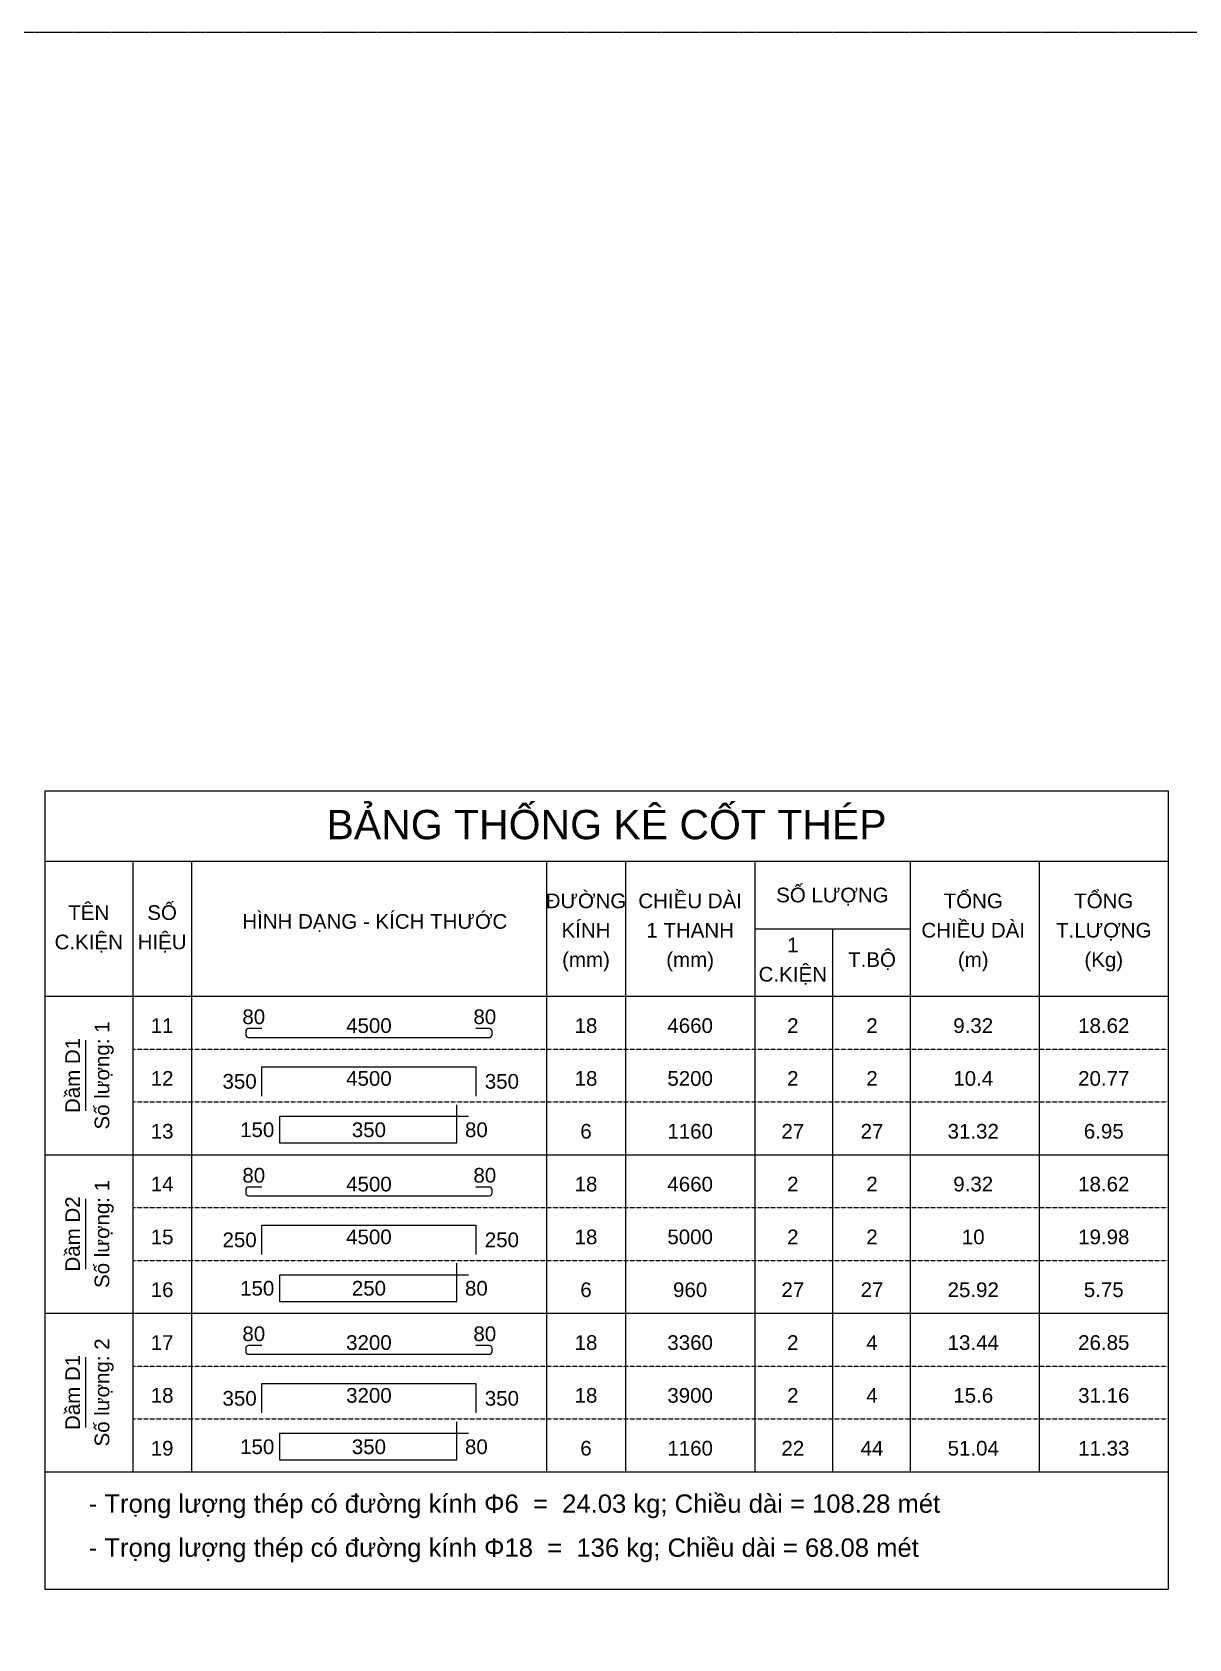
# Model space of a CAD drawing. Header units: inches. Extents: x 144294 to 230514, y 74821 to 112587.
# Drawn here: x 160364 to 178109, y 87950 to 112587 of the extents above; entities that cross this region are included whole.
import ezdxf
from ezdxf.enums import TextEntityAlignment as Align

# ---------------------------------------------------------------- set-up
doc = ezdxf.new("R2010")
doc.units = ezdxf.units.IN
doc.header["$LTSCALE"] = 3.5
doc.header["$MEASUREMENT"] = 0
doc.linetypes.add('CENTERX2', pattern=[4, 2.5, -0.5, 0.5, -0.5])
doc.linetypes.add('HIDDENX2', pattern=[0.75, 0.5, -0.25])
for name, color, linetype, lineweight in [('5.TRUC', 1, 'CENTERX2', 9), ('Bao', 2, 'Continuous', 0), ('NetMo', 9, 'HIDDENX2', 0), ('Steel', 4, 'Continuous', 0), ('TextThep', 7, 'Continuous', 0)]:
    doc.layers.add(name, color=color, linetype=linetype, lineweight=lineweight)
doc.layers.add('text', color=3, linetype='Continuous')
doc.styles.add('Hoa', font='microsslv.ttf')
doc.styles.add('Thuong', font='microsslv.ttf')

msp = doc.modelspace()

# ---------------------------------------------------------------- linework, layer by layer
at = {"layer": '5.TRUC'}
msp.add_lwpolyline([(144294.4, 112587.2), (230514.4, 112587.2), (230514.4, 74820.6), (144294.4, 74820.6)], close=True, dxfattribs=at)
at = {"layer": 'Bao'}
for p, q in [((160558, 100954), (177793, 100954)), ((160558, 100954), (160558, 88714)), ((177793, 100954), (177793, 88714)), ((160558, 99874), (177793, 99874)), ((161908, 99874), (161908, 90514)), ((162808, 99874), (162808, 90514)), ((168253, 99874), (168253, 90514)), ((169468, 99874), (169468, 90514)), ((171448, 99874), (171448, 90514)), ((173833, 99874), (173833, 90514)), ((175813, 99874), (175813, 90514)), ((171448, 98839), (173833, 98839)), ((172640.5, 98839), (172640.5, 90514)), ((160558, 97804), (177793, 97804)), ((160558, 88714), (177793, 88714))]:
    msp.add_line(p, q, dxfattribs=at)
at = {"layer": 'NetMo'}
for p, q in [((161908, 96994), (177793, 96994)), ((161908, 96184), (177793, 96184)), ((161908, 95374), (177793, 95374)), ((161908, 94564), (177793, 94564)), ((161908, 93754), (177793, 93754)), ((161908, 92944), (177793, 92944)), ((161908, 92134), (177793, 92134)), ((161908, 91324), (177793, 91324)), ((161908, 90514), (177793, 90514))]:
    msp.add_line(p, q, dxfattribs=at)
at = {"layer": 'Steel'}
for points in [[(163888, 97309), (163685.5, 97309, 0.4142136), (163640.5, 97264), (163640.5, 97219, 0.4142136), (163685.5, 97174), (167375.5, 97174, 0.4142136), (167420.5, 97219), (167420.5, 97264, 0.4142136), (167375.5, 97309), (167173, 97309)], [(163888, 94879), (163685.5, 94879, 0.4142136), (163640.5, 94834), (163640.5, 94789, 0.4142136), (163685.5, 94744), (167375.5, 94744, 0.4142136), (167420.5, 94789), (167420.5, 94834, 0.4142136), (167375.5, 94879), (167173, 94879)], [(163888, 92449), (163685.5, 92449, 0.4142136), (163640.5, 92404), (163640.5, 92359, 0.4142136), (163685.5, 92314), (167375.5, 92314, 0.4142136), (167420.5, 92359), (167420.5, 92404, 0.4142136), (167375.5, 92449), (167173, 92449)]]:
    msp.add_lwpolyline(points, format="xyb", dxfattribs=at)
for points in [[(163888, 96274), (163888, 96724), (167173, 96724), (167173, 96274)], [(167060.5, 95959), (164158, 95959), (164158, 95554), (166880.5, 95554), (166880.5, 96139)], [(163888, 93844), (163888, 94294), (167173, 94294), (167173, 93844)], [(167060.5, 93529), (164158, 93529), (164158, 93124), (166880.5, 93124), (166880.5, 93709)], [(163888, 91414), (163888, 91864), (167173, 91864), (167173, 91414)], [(167060.5, 91099), (164158, 91099), (164158, 90694), (166880.5, 90694), (166880.5, 91279)]]:
    msp.add_lwpolyline(points, dxfattribs=at)
at = {"layer": 'text'}
for p, q in [((161188, 96049), (161188, 97129)), ((160558, 95374), (177793, 95374)), ((161188, 93619), (161188, 94699)), ((160558, 92944), (177793, 92944)), ((161188, 91189), (161188, 92269)), ((160558, 90514), (177793, 90514)), ((160558, 90514), (177793, 90514)), ((160558, 88714), (177793, 88714))]:
    msp.add_line(p, q, dxfattribs=at)

# ---------------------------------------------------------------- texts
at = {"layer": 'text', "color": 4, "style": 'Hoa'}
msp.add_text('BẢNG THỐNG KÊ CỐT THÉP', height=450, dxfattribs=at).set_placement((169175.5, 100211.5), align=Align.CENTER)
at = {"layer": 'text'}
for s, style, p in [('SỐ LƯỢNG', 'Hoa', (172640.5, 99244)), ('ĐƯỜNG', 'Hoa', (168860.5, 99154)), ('CHIỀU DÀI', 'Hoa', (170458, 99154)), ('TỔNG', 'Hoa', (174800.5, 99154)), ('TỔNG', 'Hoa', (176803, 99154)), ('TÊN', 'Hoa', (161233, 98974)), ('SỐ', 'Hoa', (162358, 98974)), ('HÌNH DẠNG - KÍCH THƯỚC', 'Hoa', (165620.5, 98839)), ('C.KIỆN', 'Hoa', (161233, 98524)), ('HIỆU', 'Hoa', (162358, 98524)), ('KÍNH', 'Hoa', (168860.5, 98704)), ('1 THANH', 'Hoa', (170458, 98704)), ('CHIỀU DÀI', 'Hoa', (174800.5, 98704)), ('T.LƯỢNG', 'Hoa', (176803, 98704)), ('1', 'Hoa', (172033, 98479)), ('(mm)', 'Thuong', (168860.5, 98254)), ('(mm)', 'Thuong', (170458, 98254)), ('C.KIỆN', 'Hoa', (172033, 98029)), ('T.BỘ', 'Hoa', (173248, 98254)), ('(m)', 'Thuong', (174800.5, 98254)), ('(Kg)', 'Thuong', (176803, 98254))]:
    msp.add_text(s, height=225, dxfattribs=dict(at, style=style)).set_placement(p, align=Align.CENTER)
at = {"layer": 'text', "style": 'Hoa'}
for s, p in [('Số lượng: 1', (161548, 96589)), ('Dầm D1', (161098, 96589)), ('Số lượng: 1', (161548, 94159)), ('Dầm D2', (161098, 94159)), ('Số lượng: 2', (161548, 91729)), ('Dầm D1', (161098, 91729))]:
    msp.add_text(s, height=225, rotation=90.00021, dxfattribs=at).set_placement(p, align=Align.CENTER)
for s, p in [('- Trọng lượng thép có đường kính Φ6  =  24.03 kg; Chiều dài = 108.28 mét', (161233, 89884)), ('- Trọng lượng thép có đường kính Φ18  =  136 kg; Chiều dài = 68.08 mét', (161233, 89209))]:
    msp.add_text(s, height=281.25, dxfattribs=at).set_placement(p)
at = {"layer": 'TextThep', "style": 'Hoa'}
for s, p in [('80', (163764.2, 97309)), ('80', (167308, 97309)), ('11', (162358, 97174)), ('4500', (165530.5, 97174)), ('18', (168860.5, 97174)), ('12', (162358, 96364)), ('4500', (165530.5, 96364)), ('18', (168860.5, 96364)), ('13', (162358, 95554)), ('350', (165530.5, 95576.5)), ('6', (168860.5, 95554)), ('80', (163764.2, 94879)), ('80', (167308, 94879)), ('14', (162358, 94744)), ('4500', (165530.5, 94744)), ('18', (168860.5, 94744)), ('15', (162358, 93934)), ('4500', (165530.5, 93934)), ('18', (168860.5, 93934)), ('16', (162358, 93124)), ('250', (165530.5, 93146.5)), ('6', (168860.5, 93124)), ('80', (163764.2, 92449)), ('80', (167308, 92449)), ('17', (162358, 92314)), ('3200', (165530.5, 92314)), ('18', (168860.5, 92314)), ('18', (162358, 91504)), ('3200', (165530.5, 91504)), ('18', (168860.5, 91504)), ('19', (162358, 90694)), ('350', (165530.5, 90716.5)), ('6', (168860.5, 90694))]:
    msp.add_text(s, height=225, dxfattribs=at).set_placement(p, align=Align.BOTTOM_CENTER)
at = {"layer": 'TextThep', "color": 7, "style": 'Hoa'}
for s, p in [('4660', (170458, 97174)), ('2', (172033, 97174)), ('2', (173248, 97174)), ('9.32', (174800.5, 97174)), ('18.62', (176803, 97174)), ('5200', (170458, 96364)), ('2', (172033, 96364)), ('2', (173248, 96364)), ('10.4', (174800.5, 96364)), ('20.77', (176803, 96364)), ('1160', (170458, 95554)), ('27', (172033, 95554)), ('27', (173248, 95554)), ('31.32', (174800.5, 95554)), ('6.95', (176803, 95554)), ('4660', (170458, 94744)), ('2', (172033, 94744)), ('2', (173248, 94744)), ('9.32', (174800.5, 94744)), ('18.62', (176803, 94744)), ('5000', (170458, 93934)), ('2', (172033, 93934)), ('2', (173248, 93934)), ('10', (174800.5, 93934)), ('19.98', (176803, 93934)), ('960', (170458, 93124)), ('27', (172033, 93124)), ('27', (173248, 93124)), ('25.92', (174800.5, 93124)), ('5.75', (176803, 93124)), ('3360', (170458, 92314)), ('2', (172033, 92314)), ('4', (173248, 92314)), ('13.44', (174800.5, 92314)), ('26.85', (176803, 92314)), ('3900', (170458, 91504)), ('2', (172033, 91504)), ('4', (173248, 91504)), ('15.6', (174800.5, 91504)), ('31.16', (176803, 91504)), ('1160', (170458, 90694)), ('22', (172033, 90694)), ('44', (173248, 90694)), ('51.04', (174800.5, 90694)), ('11.33', (176803, 90694))]:
    msp.add_text(s, height=225, dxfattribs=at).set_placement(p, align=Align.BOTTOM_CENTER)
at = {"layer": 'TextThep', "style": 'Hoa'}
for s, p in [('350', (163809.2, 96319)), ('150', (164079.2, 95576.5)), ('250', (163809.2, 93889)), ('150', (164079.2, 93146.5)), ('350', (163809.2, 91459)), ('150', (164079.2, 90716.5))]:
    msp.add_text(s, height=225, dxfattribs=at).set_placement(p, align=Align.BOTTOM_RIGHT)
for s, p in [('350', (167308, 96319)), ('80', (167004.2, 95576.5)), ('250', (167308, 93889)), ('80', (167004.2, 93146.5)), ('350', (167308, 91459)), ('80', (167004.2, 90716.5))]:
    msp.add_text(s, height=225, dxfattribs=at).set_placement(p, align=Align.BOTTOM_LEFT)

doc.saveas('drawing.dxf')
